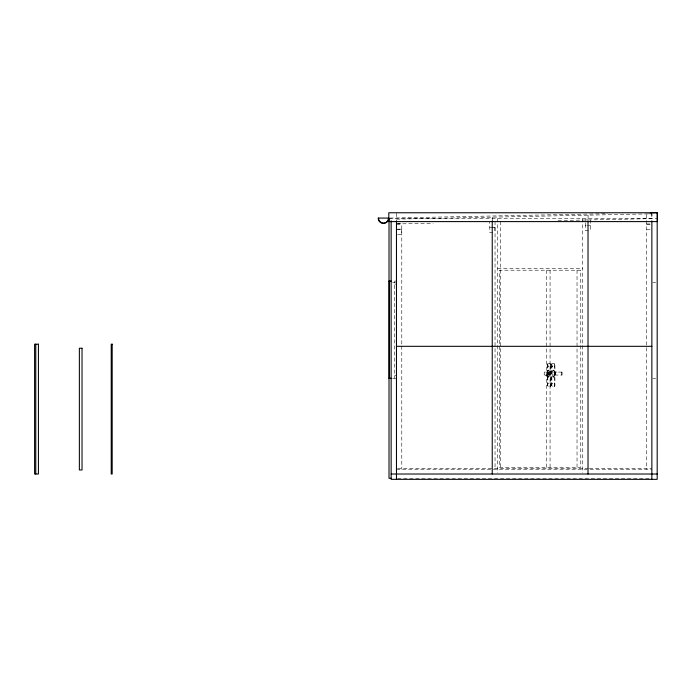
<?xml version="1.0" encoding="UTF-8"?>
<svg xmlns="http://www.w3.org/2000/svg" width="692" height="692" viewBox="0 0 692 692"><rect width="100%" height="100%" fill="white"/><g stroke="black" fill="none" stroke-linecap="round" stroke-linejoin="round"><path stroke-width="0.52" stroke-dasharray="3.46 2.59" d="M547.926 366.492L547.926 365.843L548.159 366.405M547.83 383.23L548.064 383.403M549.872 366.172L550.149 366.492M549.872 383.23L549.958 383.463M552.32 366.258L552.536 366.405M552.562 383.316L552.45 383.23M554.24 366.172L554.482 366.509M554.456 366.405L554.612 366.172M554.482 383.065L554.482 383.567L554.396 383.134M547.865 366.405L547.986 365.843L548.073 366.509M552.45 365.956L552.389 366.466L552.328 365.999M547.995 383.489L547.943 382.979L548.159 383.472M552.389 383.524L552.415 382.996M549.733 372.149L544.872 372.045M549.578 375.021L549.578 372.097M562.034 375.021L561.99 372.149M561.809 375.021L561.809 372.097M549.803 375.012L544.12 374.865L544.293 372.097L547.251 372.045M561.921 372.114L558.375 372.045M389.881 218.066L607.775 213.655M396.525 219.148L651.881 213.828L651.976 218.62L589.203 219.926M396.628 223.94L433.209 223.179M558.012 220.575L585.986 219.995M651.864 213.828L646.544 213.828L646.544 469.237M389.016 218.62L657.184 218.62M588.451 219.9L585.259 219.9L585.259 225.22L588.451 225.22M397.528 223.827L401.784 223.827L401.784 345.023M646.544 223.94L651.864 223.94M396.464 224.044L401.784 224.044M646.648 224.26L650.739 224.26M587.413 225.54L590.475 225.54M489.72 227.21L495.039 227.21M491.865 227.53L494.936 227.53M397.528 229.147L401.784 229.147M646.648 229.312L651.76 229.312M396.568 229.467L401.68 229.467M588.434 230.592L585.371 230.592L585.371 225.22M492.886 232.581L489.824 232.581L489.72 221.89M397.589 234.527L401.68 234.527L401.68 229.147M497.557 268.288L582.69 268.288M396.568 281.09L394.656 281.09L394.656 378.247M392.632 282.474L395.504 282.474M652.824 282.474L655.696 282.474M394.656 284.066L396.568 284.066M547.493 364.788A1.349 0.51 -90 0 1 548.003 363.438L550.356 363.438A1.349 0.51 -90 0 1 550.867 364.788L550.867 385.063A1.349 0.51 -90 0 1 550.356 386.413L548.003 386.413A1.349 0.51 -90 0 1 547.493 385.063L547.804 364.788A1.349 0.51 -90 0 1 548.315 363.438M550.045 363.438A1.349 0.51 -90 0 1 550.555 364.788L550.867 364.788M551.55 364.788A1.349 0.51 -90 0 1 552.06 363.438L554.413 363.438A1.349 0.51 -90 0 1 554.923 364.788L554.923 385.063A1.349 0.51 -90 0 1 554.413 386.413L552.06 386.413A1.349 0.51 -90 0 1 551.55 385.063L551.861 364.788A1.349 0.51 -90 0 1 552.372 363.438M554.102 363.438A1.349 0.51 -90 0 1 554.612 364.788L554.923 364.788M548.272 370.099A3.46 1.306 -90 0 1 549.405 375.28A3.46 1.306 -90 0 1 547.138 375.28A3.46 1.306 -90 0 1 548.272 370.099L548.972 370.099A3.46 1.306 -90 0 1 550.105 375.28A3.46 1.306 -90 0 1 547.839 375.28A3.46 1.306 -90 0 1 548.972 370.099M553.341 370.099A3.46 1.306 -90 0 1 554.474 375.28A3.46 1.306 -90 0 1 552.216 375.28A3.46 1.306 -90 0 1 553.341 370.099L554.05 370.099A3.46 1.306 -90 0 1 555.174 375.28A3.46 1.306 -90 0 1 552.917 375.28A3.46 1.306 -90 0 1 554.05 370.099M554.119 372.114A1.453 0.545 -90 0 1 554.5 374.424A1.453 0.545 -90 0 1 553.557 374.13A1.453 0.545 -90 0 1 554.119 372.114L557.717 372.045M547.597 374.995L548.194 374.995M553.998 374.995L554.595 374.995M554.673 375.064L561.921 375.073M394.656 375.263L396.568 375.263M548.272 377.01L548.972 377.01M553.341 377.01L554.05 377.01M392.632 378.247L396.568 378.247M652.824 378.247L655.696 378.247M547.493 385.063L547.804 385.063A1.349 0.51 -90 0 0 548.315 386.413M550.045 386.413A1.349 0.51 -90 0 0 550.555 385.063L550.867 385.063M551.55 385.063L551.861 385.063A1.349 0.51 -90 0 0 552.372 386.413M554.102 386.413A1.349 0.51 -90 0 0 554.612 385.063L554.923 385.063M397.537 468.7L588.287 468.7M589.359 468.7L651.864 468.7M396.464 469.237L651.864 469.237M397.537 478.284L651.864 478.284M547.251 375.073C542.372 376.621 546.507 373.351 544.647 372.097M588.044 215.16L588.139 219.952M492.28 217.158L492.384 221.942M651.864 213.3L651.864 219.217M590.579 219.9L590.475 230.592M582.69 218.62L582.69 472.947M577.033 270.209L577.033 467.316M554.612 364.788L554.612 385.063M551.861 364.788L551.861 385.063M550.555 364.788L550.555 385.063M550.062 270.209L550.062 467.316M547.804 364.788L547.804 385.063M546.317 270.209L546.317 467.316M500.359 221.492L500.359 469.237M497.557 218.62L497.557 472.947M495.039 221.492L495.039 469.237M494.936 227.21L494.936 232.581M401.784 346.104L401.784 469.237M396.464 213.3L396.464 218.62M580.778 270.209L499.477 270.209L499.477 467.316L580.778 467.316L580.778 270.209M548.142 374.311A1.514 0.571 -90 0 0 547.649 372.045A1.514 0.571 -90 0 0 547.156 374.311A1.514 0.571 -90 0 0 548.142 374.311M548.704 374.424A1.453 0.545 -90 0 0 548.323 372.114A1.453 0.545 -90 0 0 547.761 374.13A1.453 0.545 -90 0 0 548.704 374.424M548.099 374.424A1.453 0.545 -90 0 0 547.727 372.114A1.453 0.545 -90 0 0 547.156 374.13A1.453 0.545 -90 0 0 548.099 374.424M555.166 374.311A1.514 0.571 -90 0 0 554.673 372.045A1.453 0.545 -90 0 0 554.154 374.13A1.453 0.545 -90 0 0 555.096 374.424A1.453 0.545 -90 0 0 554.724 372.114A1.514 0.571 -90 0 0 554.18 374.311A1.514 0.571 -90 0 0 555.166 374.311"/><path stroke-width="1.04" d="M650.921 212.79L657.4 212.652L657.4 221.596L388.8 221.596L388.8 212.764L657.4 212.764M389.016 281.09L391.144 281.09M396.464 346.32L651.864 346.32M389.016 378.247L391.144 378.247M391.144 474.02L657.184 474.02M391.144 478.284L389.016 478.284L389.016 218.62M657.184 213.3L657.184 479.348L391.144 479.348L391.144 220.774M651.864 220.765L651.864 479.348M588.018 220.765L588.018 474.02M492.237 220.765L492.237 474.02M396.464 220.765L396.464 479.348M389.224 281.09L389.224 378.247M35.768 344.192L35.768 474.02M388.48 218.084A5 5 0 0 1 383.48 223.083A5 5 0 0 1 378.481 218.084M388.8 218.084L378.161 218.084A5.32 5.32 0 0 0 383.48 223.412A5.32 5.32 0 0 0 388.8 218.084M38.432 344.192L34.6 344.192L34.6 474.02L38.432 474.02L38.432 344.192M112.182 344.192L111.222 344.192L111.222 474.02L112.182 474.02L112.182 344.192M82.028 348.24L79.364 348.24L79.364 469.98L82.028 469.98L82.028 348.24"/></g></svg>
